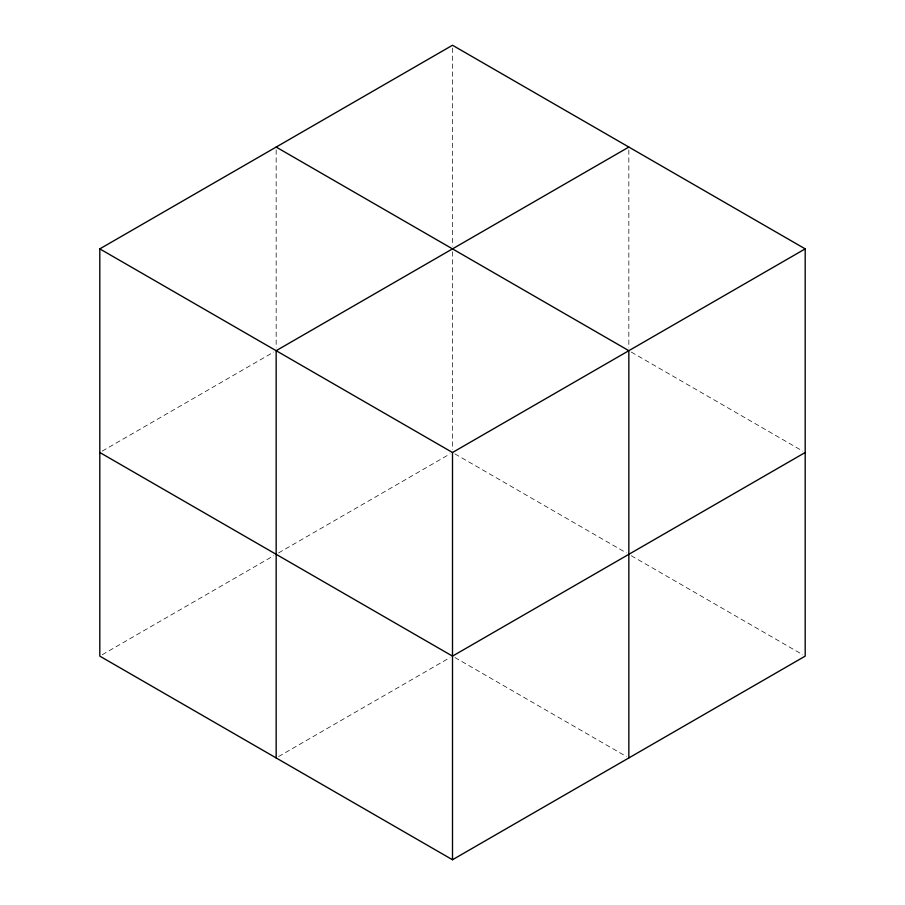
<?xml version="1.0" encoding="UTF-8"?>
<svg xmlns="http://www.w3.org/2000/svg" width="905" height="905" viewBox="0 0 905 905"><rect width="100%" height="100%" fill="white"/><g stroke="black" fill="none" stroke-linecap="round" stroke-linejoin="round"><path stroke-width="0.68" stroke-dasharray="4.53 3.39" d="M102.242 451.097L273.717 352.09M102.242 654.722L273.717 555.715M278.593 552.91L450.068 453.903M278.593 756.535L450.068 657.528M631.283 352.09L802.758 451.097M454.932 453.903L626.407 552.91M631.283 555.715L802.758 654.722M454.932 657.528L626.407 756.535M628.839 149.868L628.839 347.882M452.5 48.056L452.5 246.07M452.5 251.68L452.5 449.695M276.161 149.868L276.161 347.882"/><path stroke-width="1.36" d="M99.81 248.875L452.5 45.25L805.19 248.875L805.19 656.125L452.5 859.75L99.81 656.125L99.81 248.875L452.5 452.5L805.19 248.875M628.839 147.062L276.161 350.688L276.161 757.938M805.19 452.5L452.5 656.125L99.81 452.5M276.161 147.062L628.839 350.688L628.839 757.938M452.5 452.5L452.5 859.75"/></g></svg>
